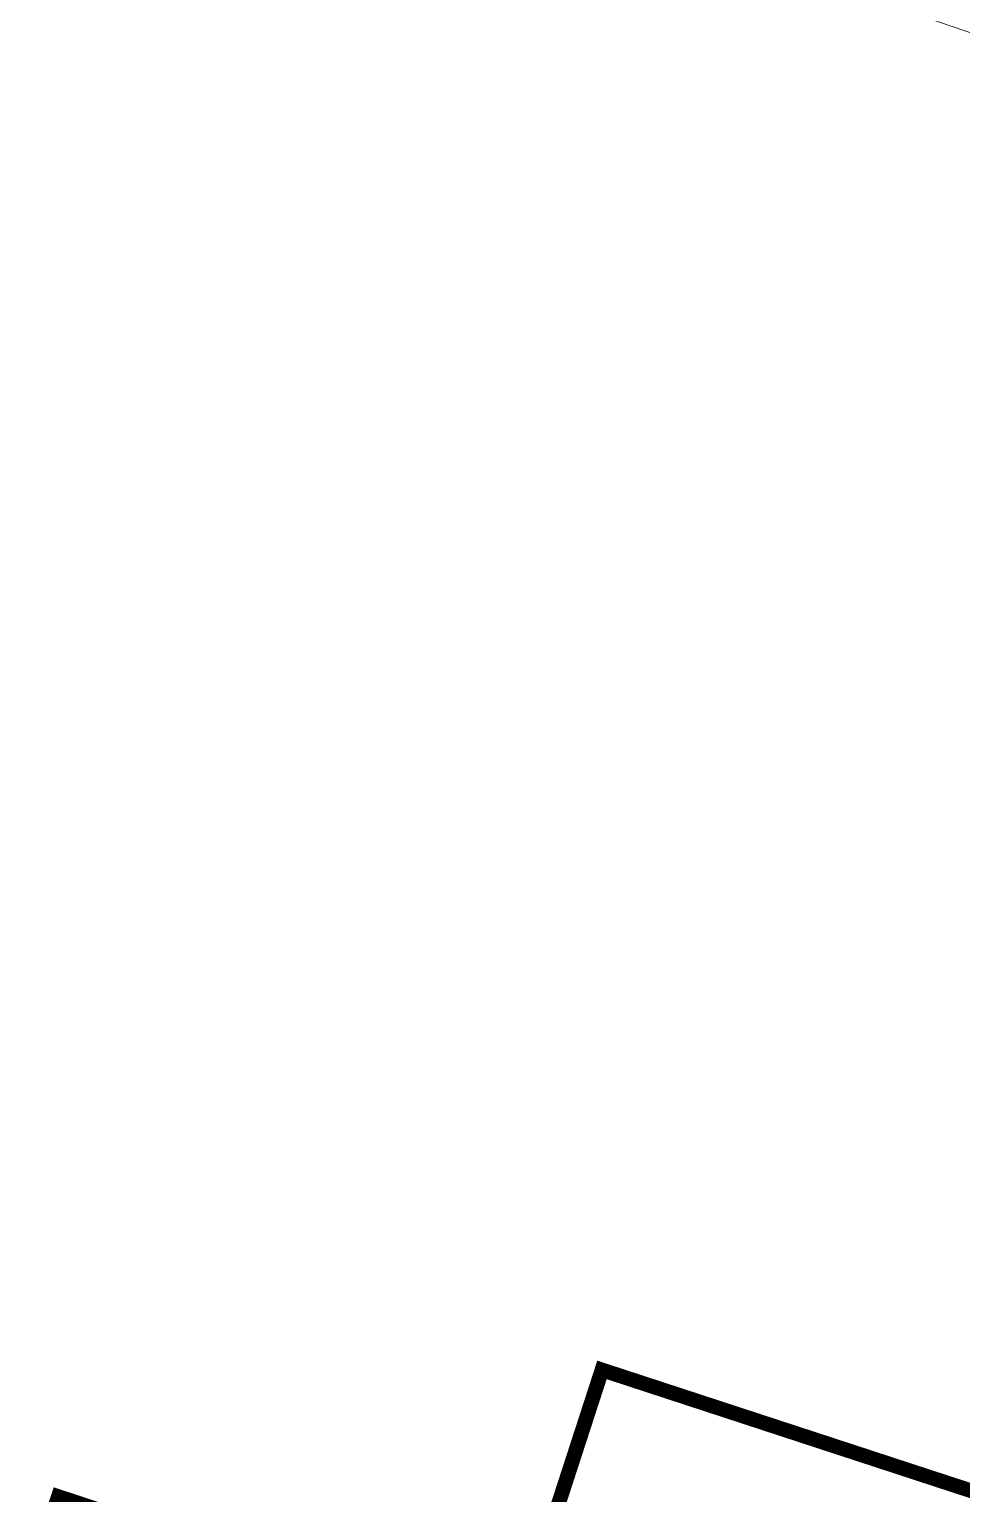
# Model space of a CAD drawing. Header units: inches. Extents: x 350994 to 353538, y 1581369 to 1583842.
# Drawn here: x 351511.22 to 351517.57, y 1583225.73 to 1583235.69 of the extents above; entities that cross this region are included whole.
import ezdxf

# ---------------------------------------------------------------- set-up
doc = ezdxf.new("R2010")
doc.units = ezdxf.units.IN
doc.header["$MEASUREMENT"] = 0
doc.layers.add('BOUNDARY', color=5, linetype='Continuous')
doc.layers.add('EP TF', color=5, linetype='Continuous')
doc.styles.get("Standard").update_dxf_attribs({"font": 'arial.ttf'})
doc.linetypes.add('SILT_FENCE', pattern='A,0.5,-0.2,["EP",Standard,S=0.1,R=0,X=-0.1,Y=-0.05],-0.2', length=0.9)

msp = doc.modelspace()

# ---------------------------------------------------------------- linework, layer by layer
at = {"layer": 'BOUNDARY', "lineweight": 5, "const_width": 0.1, "elevation": 100.4184}
msp.add_lwpolyline([(351508.1582, 1583215.8623), (351509.4059, 1583219.6312), (351509.7857, 1583219.5055), (351510.5085, 1583221.6889), (351510.1288, 1583221.8146), (351511.4174, 1583225.7069), (351511.7516, 1583225.5962), (351511.6258, 1583225.2165), (351514.3789, 1583224.3051), (351514.6303, 1583225.0645), (351515.1196, 1583226.5688), (351523.4736, 1583223.8347), (351522.9843, 1583222.3304), (351522.9843, 1583222.3304), (351522.7329, 1583221.5709), (351525.4859, 1583220.6594), (351525.6117, 1583221.0392), (351525.9629, 1583220.9229), (351524.6743, 1583217.0307), (351524.2946, 1583217.1564), (351523.5717, 1583214.9729)], dxfattribs=at)
at = {"layer": 'EP TF', "color": 252, "linetype": 'SILT_FENCE', "lineweight": 5, "ltscale": 6, "elevation": 98.4574}
msp.add_lwpolyline([(351390.1839, 1583276.1024), (351444.6173, 1583258.9822), (351470.4887, 1583250.8133), (351496.9679, 1583242.7725), (351522.2444, 1583234.0816), (351548.5655, 1583225.9177), (351548.5655, 1583225.9177)], dxfattribs=at)

doc.saveas('drawing.dxf')
